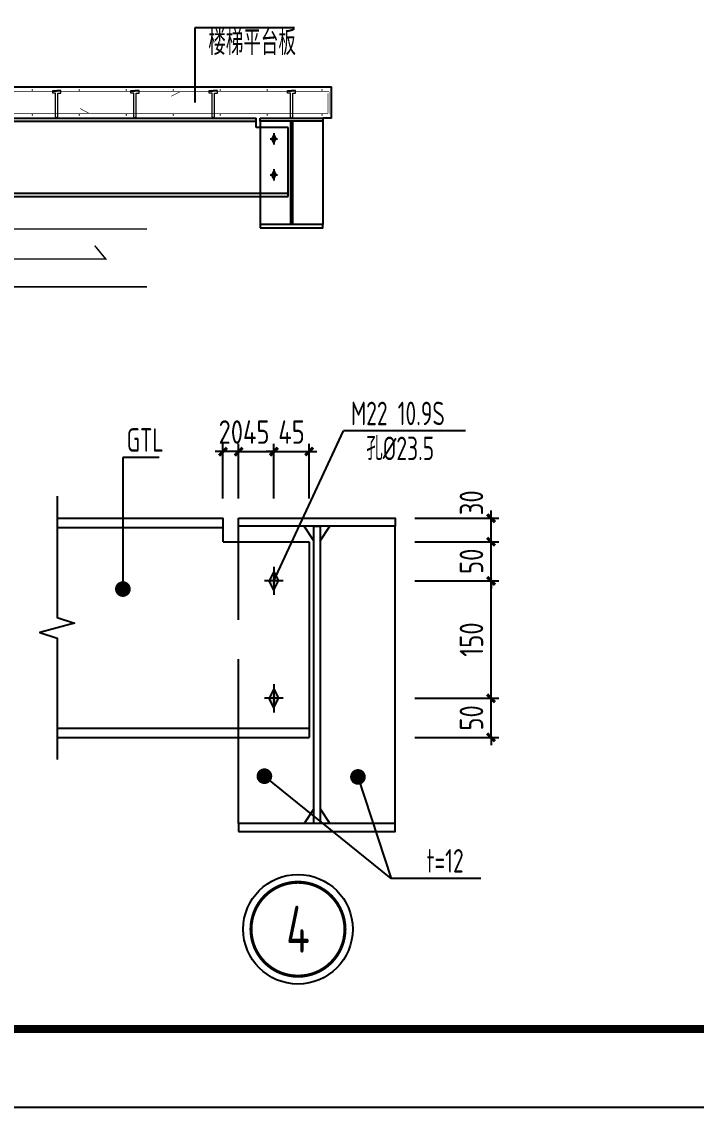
# Model space of a CAD drawing. Extents: x 180850 to 1399066, y 48356 to 327880.
# Drawn here: x 573762 to 578070, y 113487 to 120418 of the extents above; entities that cross this region are included whole.
import ezdxf
from ezdxf.enums import TextEntityAlignment as Align

# ---------------------------------------------------------------- set-up
doc = ezdxf.new("R2010")
doc.units = 0
doc.header["$LTSCALE"] = 1000
doc.linetypes.add('DASHED', pattern=[0.75, 0.5, -0.25])
for name, color, linetype in [('AXIS', 3, 'Continuous'), ('BOLT', 251, 'Continuous'), ('DIM', 146, 'Continuous'), ('DOTE', 1, 'Continuous'), ('GL', 150, 'Continuous'), ('PUB_TITLE', 4, 'Continuous'), ('PZ', 202, 'Continuous'), ('REIN', 1, 'Continuous'), ('STPM_RBEAM_NUM', 7, 'Continuous'), ('TEXT', 7, 'Continuous'), ('THIN', 7, 'Continuous'), ('型钢', 6, 'Continuous'), ('引出线', 3, 'Continuous'), ('柱梁', 2, 'Continuous'), ('踏步', 204, 'Continuous')]:
    doc.layers.add(name, color=color, linetype=linetype)
doc.layers.add('螺栓', color=15, linetype='Continuous', lineweight=18)
doc.styles.add('TSSD_Dimension', font='Tssdeng.shx', dxfattribs={"width": 0.8, "bigfont": 'hztxt.shx'})
doc.styles.add('TSSD_Label', font='tssdeng.shx', dxfattribs={"width": 0.7, "bigfont": 'hztxt.shx'})
doc.styles.add('TSSD_Num', font='Tssdeng.shx', dxfattribs={"width": 0.7, "bigfont": 'hztxt.shx'})
doc.styles.add('TSSD_Rein', font='Tssdeng.shx', dxfattribs={"width": 0.7, "bigfont": 'hztxt.shx'})
doc.dimstyles.new('TSSD_10_50', dxfattribs={"dimtxt": 150, "dimasz": 50, "dimexe": 50, "dimexo": 125, "dimgap": 50, "dimtad": 1, "dimdec": 0, "dimlfac": 0.2, "dimzin": 0, "dimdsep": 46, "dimtxsty": 'TSSD_Dimension', "dimblk": 'ARCHTICK', "dimcen": 0, "dimdle": 50, "dimclrt": 7, "dimadec": 0, "dimazin": 0, "dimtfac": 1, "dimtdec": 0, "dimtix": 1, "dimtmove": 2, "dimatfit": 3, "dimfxl": 1, "dimtolj": 1, "dimtzin": 0, "dimarcsym": 0})

# ---------------------------------------------------------------- blocks, each defined once
blk = doc.blocks.new('_ArchTick')
at = {"color": 0, "linetype": 'ByBlock', "const_width": 0.4}
blk.add_lwpolyline([(-0.5, -0.5), (0.5, 0.5)], dxfattribs=at)
blk = doc.blocks.new('*D1237')
at = {"layer": 'AXIS', "color": 0, "lineweight": -2, "transparency": 16777216}
for p, q in [((576272.3, 116098.6), (576809, 116098.6)), ((576759, 116098.6), (576759, 116148.6)), ((576759, 115848.6), (576759, 116098.6)), ((576272.3, 115848.6), (576809, 115848.6)), ((576759, 115848.6), (576759, 115798.6))]:
    blk.add_line(p, q, dxfattribs=at)
at = {"layer": 'Defpoints', "color": 0, "transparency": 16777216}
for p in [(576147.3, 116098.6), (576759, 116098.6), (576147.3, 115848.6)]:
    blk.add_point(p, dxfattribs=at)
at = {"layer": 'AXIS', "color": 0, "lineweight": -2, "transparency": 16777216, "xscale": 50, "yscale": 50, "zscale": 50}
for p, rotation in [((576759, 116098.6), 270), ((576759, 115848.6), 90)]:
    blk.add_blockref('_ArchTick', p, dxfattribs=dict(at, rotation=rotation))
at = {"layer": 'AXIS', "color": 7, "transparency": 16777216, "insert": (576634, 115973.6), "char_height": 150, "attachment_point": 5, "rotation": 90, "style": 'TSSD_Dimension'}
blk.add_mtext('\\A1;50', dxfattribs=at)
blk = doc.blocks.new('*D1238')
at = {"layer": 'AXIS', "color": 0, "lineweight": -2, "transparency": 16777216}
for p, q in [((576759, 116048.6), (576759, 116898.6)), ((576272.3, 116848.6), (576809, 116848.6)), ((576272.3, 116098.6), (576809, 116098.6))]:
    blk.add_line(p, q, dxfattribs=at)
at = {"layer": 'Defpoints', "color": 0, "transparency": 16777216}
for p in [(576147.3, 116848.6), (576759, 116848.6), (576147.3, 116098.6)]:
    blk.add_point(p, dxfattribs=at)
at = {"layer": 'AXIS', "color": 0, "lineweight": -2, "transparency": 16777216, "xscale": 50, "yscale": 50, "zscale": 50}
for p, rotation in [((576759, 116848.6), 90), ((576759, 116098.6), 270)]:
    blk.add_blockref('_ArchTick', p, dxfattribs=dict(at, rotation=rotation))
at = {"layer": 'AXIS', "color": 7, "transparency": 16777216, "insert": (576634, 116473.6), "char_height": 150, "attachment_point": 5, "rotation": 90, "style": 'TSSD_Dimension'}
blk.add_mtext('\\A1;150', dxfattribs=at)
blk = doc.blocks.new('*D1239')
at = {"layer": 'AXIS', "color": 0, "lineweight": -2, "transparency": 16777216}
for p, q in [((576759, 117098.6), (576759, 117148.6)), ((576272.3, 117098.6), (576809, 117098.6)), ((576759, 116848.6), (576759, 117098.6)), ((576272.3, 116848.6), (576809, 116848.6)), ((576759, 116848.6), (576759, 116798.6))]:
    blk.add_line(p, q, dxfattribs=at)
at = {"layer": 'Defpoints', "color": 0, "transparency": 16777216}
for p in [(576147.3, 117098.6), (576759, 117098.6), (576147.3, 116848.6)]:
    blk.add_point(p, dxfattribs=at)
at = {"layer": 'AXIS', "color": 0, "lineweight": -2, "transparency": 16777216, "xscale": 50, "yscale": 50, "zscale": 50}
for p, rotation in [((576759, 117098.6), 270), ((576759, 116848.6), 90)]:
    blk.add_blockref('_ArchTick', p, dxfattribs=dict(at, rotation=rotation))
at = {"layer": 'AXIS', "color": 7, "transparency": 16777216, "insert": (576634, 116973.6), "char_height": 150, "attachment_point": 5, "rotation": 90, "style": 'TSSD_Dimension'}
blk.add_mtext('\\A1;50', dxfattribs=at)
blk = doc.blocks.new('*D1240')
at = {"layer": 'AXIS', "color": 0, "lineweight": -2, "transparency": 16777216}
for p, q in [((576759, 117048.6), (576759, 117298.6)), ((576272.3, 117248.6), (576809, 117248.6)), ((576272.3, 117098.6), (576809, 117098.6))]:
    blk.add_line(p, q, dxfattribs=at)
at = {"layer": 'Defpoints', "color": 0, "transparency": 16777216}
for p in [(576147.3, 117248.6), (576759, 117248.6), (576147.3, 117098.6)]:
    blk.add_point(p, dxfattribs=at)
at = {"layer": 'AXIS', "color": 0, "lineweight": -2, "transparency": 16777216, "xscale": 50, "yscale": 50, "zscale": 50}
for p, rotation in [((576759, 117248.6), 90), ((576759, 117098.6), 270)]:
    blk.add_blockref('_ArchTick', p, dxfattribs=dict(at, rotation=rotation))
at = {"layer": 'AXIS', "color": 7, "transparency": 16777216, "insert": (576634, 117347), "char_height": 150, "attachment_point": 5, "rotation": 90, "style": 'TSSD_Dimension'}
blk.add_mtext('\\A1;30', dxfattribs=at)
blk = doc.blocks.new('*D1241')
at = {"layer": 'AXIS', "color": 0, "lineweight": -2, "transparency": 16777216}
for p, q in [((575147.3, 117373.6), (575147.3, 117723.6)), ((575372.3, 117373.6), (575372.3, 117723.6)), ((575147.3, 117673.6), (575097.3, 117673.6)), ((575147.3, 117673.6), (575372.3, 117673.6)), ((575372.3, 117673.6), (575422.3, 117673.6))]:
    blk.add_line(p, q, dxfattribs=at)
at = {"layer": 'Defpoints', "color": 0, "transparency": 16777216}
for p in [(575372.3, 117673.6), (575147.3, 117248.6), (575372.3, 117248.6)]:
    blk.add_point(p, dxfattribs=at)
at = {"layer": 'AXIS', "color": 0, "lineweight": -2, "transparency": 16777216, "xscale": 50, "yscale": 50, "zscale": 50}
blk.add_blockref('_ArchTick', (575147.3, 117673.6), dxfattribs=at)
at = {"layer": 'AXIS', "color": 0, "lineweight": -2, "transparency": 16777216, "xscale": 50, "yscale": 50, "zscale": 50, "rotation": 180}
blk.add_blockref('_ArchTick', (575372.3, 117673.6), dxfattribs=at)
at = {"layer": 'AXIS', "color": 7, "transparency": 16777216, "insert": (575259.8, 117798.6), "char_height": 150, "attachment_point": 5, "style": 'TSSD_Dimension'}
blk.add_mtext('\\A1;45', dxfattribs=at)
blk = doc.blocks.new('*D1242')
at = {"layer": 'AXIS', "color": 0, "lineweight": -2, "transparency": 16777216}
for p, q in [((575372.3, 117373.6), (575372.3, 117723.6)), ((575597.3, 117373.6), (575597.3, 117723.6)), ((575372.3, 117673.6), (575322.3, 117673.6)), ((575372.3, 117673.6), (575597.3, 117673.6)), ((575597.3, 117673.6), (575647.3, 117673.6))]:
    blk.add_line(p, q, dxfattribs=at)
at = {"layer": 'Defpoints', "color": 0, "transparency": 16777216}
for p in [(575597.3, 117673.6), (575372.3, 117248.6), (575597.3, 117248.6)]:
    blk.add_point(p, dxfattribs=at)
at = {"layer": 'AXIS', "color": 0, "lineweight": -2, "transparency": 16777216, "xscale": 50, "yscale": 50, "zscale": 50}
blk.add_blockref('_ArchTick', (575372.3, 117673.6), dxfattribs=at)
at = {"layer": 'AXIS', "color": 0, "lineweight": -2, "transparency": 16777216, "xscale": 50, "yscale": 50, "zscale": 50, "rotation": 180}
blk.add_blockref('_ArchTick', (575597.3, 117673.6), dxfattribs=at)
at = {"layer": 'AXIS', "color": 7, "transparency": 16777216, "insert": (575484.8, 117798.6), "char_height": 150, "attachment_point": 5, "style": 'TSSD_Dimension'}
blk.add_mtext('\\A1;45', dxfattribs=at)
blk = doc.blocks.new('*D1243')
at = {"layer": 'AXIS', "color": 0, "lineweight": -2, "transparency": 16777216}
for p, q in [((575047.3, 117373.6), (575047.3, 117723.6)), ((575147.3, 117373.6), (575147.3, 117723.6)), ((575047.3, 117673.6), (574997.3, 117673.6)), ((575147.3, 117673.6), (575047.3, 117673.6)), ((575147.3, 117673.6), (575197.3, 117673.6))]:
    blk.add_line(p, q, dxfattribs=at)
at = {"layer": 'Defpoints', "color": 0, "transparency": 16777216}
for p in [(575047.3, 117673.6), (575047.3, 117248.6), (575147.3, 117248.6)]:
    blk.add_point(p, dxfattribs=at)
at = {"layer": 'AXIS', "color": 0, "lineweight": -2, "transparency": 16777216, "xscale": 50, "yscale": 50, "zscale": 50}
blk.add_blockref('_ArchTick', (575047.3, 117673.6), dxfattribs=at)
at = {"layer": 'AXIS', "color": 0, "lineweight": -2, "transparency": 16777216, "xscale": 50, "yscale": 50, "zscale": 50, "rotation": 180}
blk.add_blockref('_ArchTick', (575147.3, 117673.6), dxfattribs=at)
at = {"layer": 'AXIS', "color": 7, "transparency": 16777216, "insert": (575097.3, 117798.6), "char_height": 150, "attachment_point": 5, "style": 'TSSD_Dimension'}
blk.add_mtext('\\A1;20', dxfattribs=at)
blk = doc.blocks.new('ts_idx2')
at = {"color": 0, "linetype": 'ByBlock', "lineweight": -2, "const_width": 0.0333}
blk.add_lwpolyline([(-0.5, 0, 1), (0.5, 0, 1)], format="xyb", close=True, dxfattribs=at)
at = {"color": 0, "linetype": 'ByBlock', "lineweight": -2}
blk.add_circle((0, 0), 0.583, dxfattribs=at)
at = {"color": 0, "linetype": 'ByBlock', "lineweight": -2, "style": 'TSSD_Num', "width": 0.7}
blk.add_attdef('A', text='', height=0.5, dxfattribs=at).set_placement((0, 0), align=Align.MIDDLE_CENTER)

msp = doc.modelspace()

# ---------------------------------------------------------------- hatches: boundary and pattern name
at = {"layer": 'BOLT'}
for points in [[(575372.35, 116908.55), (575402.35, 116848.55), (575372.35, 116788.55), (575342.35, 116848.55)], [(575372.35, 116158.55), (575402.35, 116098.55), (575372.35, 116038.55), (575342.35, 116098.55)]]:
    msp.add_hatch(color=256, dxfattribs=at).paths.add_polyline_path(points)
at = {"layer": 'DIM'}
for points in [[(575372.02, 119693.8), (575360.02, 119669.8), (575372.02, 119645.8), (575384.02, 119669.8)], [(575372.02, 119464.34), (575360.02, 119440.34), (575372.02, 119416.34), (575384.02, 119440.34)]]:
    msp.add_hatch(color=256, dxfattribs=at).paths.add_polyline_path(points)

# ---------------------------------------------------------------- linework, layer by layer
at = {"layer": 'BOLT'}
for p, q in [((575372.35, 116938.55), (575372.35, 116758.55)), ((575372.35, 116908.55), (575342.35, 116848.55)), ((575372.35, 116908.55), (575402.35, 116848.55)), ((575432.35, 116848.55), (575312.35, 116848.55)), ((575372.35, 116788.55), (575342.35, 116848.55)), ((575372.35, 116788.55), (575402.35, 116848.55)), ((575372.35, 116188.55), (575372.35, 116008.55)), ((575432.35, 116098.55), (575312.35, 116098.55)), ((575372.35, 116158.55), (575342.35, 116098.55)), ((575372.35, 116038.55), (575342.35, 116098.55)), ((575372.35, 116158.55), (575402.35, 116098.55)), ((575372.35, 116038.55), (575402.35, 116098.55))]:
    msp.add_line(p, q, dxfattribs=at)
at = {"layer": 'DIM'}
for p, q in [((575372.02, 119693.8), (575360.02, 119669.8)), ((575372.02, 119645.8), (575360.02, 119669.8)), ((575372.02, 119693.8), (575384.02, 119669.8)), ((575372.02, 119645.8), (575384.02, 119669.8)), ((575372.02, 119464.34), (575360.02, 119440.34)), ((575372.02, 119416.34), (575360.02, 119440.34)), ((575372.02, 119464.34), (575384.02, 119440.34)), ((575372.02, 119416.34), (575384.02, 119440.34))]:
    msp.add_line(p, q, dxfattribs=at)
at = {"layer": 'DOTE'}
for p, q in [((575372.02, 119705.8), (575372.02, 119633.8)), ((575348.02, 119669.8), (575396.02, 119669.8)), ((575348.02, 119440.34), (575396.02, 119440.34)), ((575372.02, 119476.34), (575372.02, 119404.34))]:
    msp.add_line(p, q, dxfattribs=at)
at = {"layer": 'GL'}
for p, q in [((573315.49, 119802.92), (575260.02, 119802.92)), ((573315.49, 119782.92), (575260.02, 119782.92)), ((575260.02, 119742.92), (575260.02, 119802.92)), ((575464.27, 119742.92), (575260.02, 119742.92)), ((575464.27, 119302.92), (575464.27, 119742.92)), ((573190, 119322.92), (575464.27, 119322.92)), ((573190, 119302.92), (575464.27, 119302.92)), ((573988.56, 117248.55), (575047.35, 117248.55)), ((575047.35, 117098.55), (575047.35, 117248.55)), ((573988.56, 117188.55), (575047.35, 117188.55)), ((575047.35, 117098.55), (575597.35, 117098.55)), ((575597.35, 117098.55), (575597.35, 115848.55)), ((573988.56, 115908.55), (575597.35, 115908.55)), ((573988.56, 115848.55), (575597.35, 115848.55))]:
    msp.add_line(p, q, dxfattribs=at)
msp.add_lwpolyline([(573988.56, 117388.55), (573988.56, 116613.55), (574098.56, 116578.55), (573878.56, 116518.55), (573988.56, 116483.55), (573988.56, 115708.55)], dxfattribs=at)
at = {"layer": 'PUB_TITLE'}
msp.add_lwpolyline([(552677.75, 113487.35), (582377.75, 113487.35), (582377.75, 134487.35), (552677.75, 134487.35)], close=True, dxfattribs=at)
at = {"layer": 'PUB_TITLE', "const_width": 50}
msp.add_lwpolyline([(553927.75, 113987.35), (581877.75, 113987.35), (581877.75, 133987.35), (553927.75, 133987.35)], close=True, dxfattribs=at)
at = {"layer": 'PZ'}
for p, q in [((575739.27, 119802.92), (575685.69, 119802.92)), ((575147.35, 117098.55), (575147.35, 117198.55)), ((575627.35, 117104.15), (575565.48, 117198.55)), ((575667.35, 117104.15), (575729.22, 117198.55)), ((576147.35, 115298.55), (576147.35, 117198.55)), ((575147.35, 115298.55), (575147.35, 115848.55)), ((575627.35, 115392.95), (575565.48, 115298.55)), ((575667.35, 115392.95), (575729.22, 115298.55))]:
    msp.add_line(p, q, dxfattribs=at)
at = {"layer": 'PZ', "linetype": 'DASHED'}
msp.add_line((575147.35, 115848.55), (575147.35, 117098.55), dxfattribs=at)
at = {"layer": 'REIN', "const_width": 5}
for points in [[(573827.52, 119982.54, 1), (573832.52, 119982.54, 1)], [(574127.52, 119982.54, 1), (574132.52, 119982.54, 1)], [(574427.52, 119982.54, 1), (574432.52, 119982.54, 1)], [(574727.52, 119982.54, 1), (574732.52, 119982.54, 1)], [(575027.52, 119982.54, 1), (575032.52, 119982.54, 1)], [(575327.52, 119982.54, 1), (575332.52, 119982.54, 1)], [(575677.36, 119982.54, 1), (575682.36, 119982.54, 1)], [(573827.52, 119823.22, 1), (573832.52, 119823.22, 1)], [(574127.52, 119823.22, 1), (574132.52, 119823.22, 1)], [(574427.52, 119823.22, 1), (574432.52, 119823.22, 1)], [(574727.52, 119823.22, 1), (574732.52, 119823.22, 1)], [(575027.52, 119823.22, 1), (575032.52, 119823.22, 1)], [(575327.52, 119823.22, 1), (575332.52, 119823.22, 1)], [(575677.36, 119823.22, 1), (575682.36, 119823.22, 1)]]:
    msp.add_lwpolyline(points, format="xyb", close=True, dxfattribs=at)
at = {"layer": 'REIN'}
for points, const_width in [([(573048.15, 119972.08), (575725.29, 119972.08)], 4), ([(574774.53, 119972.08), (574716.54, 119942.18)], 4), ([(575718.16, 119833.76), (575718.16, 119961.81)], 4), ([(575725.29, 119972.08), (575725.29, 119826.83)], 4), ([(574191.44, 119833.76), (574133.45, 119864.57)], 4), ([(574228.51, 118988.18), (574298.25, 118903.63), (573316.9, 118903.63), (571802.12, 119827.02)], 10), ([(573306.34, 119833.76), (575718.16, 119833.76)], 4), ([(574561.59, 119094.76), (572639.15, 119094.76), (571867.11, 119571.79), (572004.38, 119583.3)], 10), ([(574561.59, 118725.41), (572917.45, 118725.41), (571633.86, 119517.24)], 10)]:
    msp.add_lwpolyline(points, dxfattribs=dict(at, const_width=const_width))
at = {"layer": '型钢'}
for points in [[(575147.35, 117248.55), (576147.35, 117248.55), (576147.35, 117198.55), (575147.35, 117198.55)], [(575627.35, 117198.55), (575667.35, 117198.55), (575667.35, 115298.55), (575627.35, 115298.55)], [(575147.35, 115248.55), (576147.35, 115248.55), (576147.35, 115298.55), (575147.35, 115298.55)]]:
    msp.add_lwpolyline(points, close=True, dxfattribs=at)
at = {"layer": '引出线'}
for p, q in [((574868.45, 120379.25), (574868.45, 119902.86)), ((575503.22, 120379.25), (574868.45, 120379.25)), ((575372.35, 116848.55), (575816.34, 117805.32)), ((576596.51, 117805.32), (575816.34, 117805.32)), ((574638.91, 117635.82), (574408, 117635.82)), ((574408, 117635.82), (574408, 116796.03)), ((576121.58, 114948.85), (575311.69, 115601.32)), ((575909.16, 115596.49), (576121.58, 114948.85)), ((576694.45, 114948.85), (576121.58, 114948.85))]:
    msp.add_line(p, q, dxfattribs=at)
at = {"layer": '引出线', "const_width": 50}
for points in [[(574383, 116796.03, 1), (574433, 116796.03, 1)], [(575286.69, 115601.32, 1), (575336.69, 115601.32, 1)], [(575884.16, 115596.49, 1), (575934.16, 115596.49, 1)]]:
    msp.add_lwpolyline(points, format="xyb", close=True, dxfattribs=at)
at = {"layer": '柱梁'}
for p, q in [((575285.69, 119782.92), (575285.69, 119122.92)), ((575685.69, 119782.92), (575685.69, 119122.92))]:
    msp.add_line(p, q, dxfattribs=at)
for points in [[(575285.69, 119802.92), (575685.69, 119802.92), (575685.69, 119782.92), (575285.69, 119782.92)], [(575479.69, 119782.92), (575491.69, 119782.92), (575491.69, 119122.92), (575479.69, 119122.92)], [(575285.69, 119102.92), (575685.69, 119102.92), (575685.69, 119122.92), (575285.69, 119122.92)]]:
    msp.add_lwpolyline(points, close=True, dxfattribs=at)
at = {"layer": '螺栓'}
for p, q in [((573959.77, 119979.32), (573985.48, 119979.32)), ((573959.77, 119962.87), (573959.77, 119979.32)), ((574011.2, 119979.32), (573985.48, 119979.32)), ((574011.2, 119962.87), (574011.2, 119979.32)), ((574459.77, 119979.32), (574485.48, 119979.32)), ((574459.77, 119962.87), (574459.77, 119979.32)), ((574511.2, 119979.32), (574485.48, 119979.32)), ((574511.2, 119962.87), (574511.2, 119979.32)), ((574959.77, 119979.32), (574985.48, 119979.32)), ((574959.77, 119962.87), (574959.77, 119979.32)), ((575011.2, 119979.32), (574985.48, 119979.32)), ((575011.2, 119962.87), (575011.2, 119979.32)), ((575459.77, 119962.87), (575459.77, 119979.32)), ((575459.77, 119979.32), (575485.48, 119979.32)), ((575511.2, 119979.32), (575485.48, 119979.32)), ((575511.2, 119962.87), (575511.2, 119979.32)), ((573978.28, 119962.87), (573959.77, 119962.87)), ((573978.28, 119811.45), (573978.28, 119962.87)), ((573992.68, 119811.45), (573992.68, 119962.87)), ((573992.68, 119962.87), (574011.2, 119962.87)), ((574478.28, 119962.87), (574459.77, 119962.87)), ((574478.28, 119811.45), (574478.28, 119962.87)), ((574492.68, 119811.45), (574492.68, 119962.87)), ((574492.68, 119962.87), (574511.2, 119962.87)), ((574978.28, 119962.87), (574959.77, 119962.87)), ((574978.28, 119811.45), (574978.28, 119962.87)), ((574992.68, 119811.45), (574992.68, 119962.87)), ((574992.68, 119962.87), (575011.2, 119962.87)), ((575478.28, 119962.87), (575459.77, 119962.87)), ((575478.28, 119811.45), (575478.28, 119962.87)), ((575492.68, 119962.87), (575511.2, 119962.87)), ((575492.68, 119811.45), (575492.68, 119962.87)), ((573985.69, 119802.92), (573978.49, 119811.84)), ((573985.69, 119802.92), (573992.89, 119811.84)), ((574485.69, 119802.92), (574478.49, 119811.84)), ((574485.69, 119802.92), (574492.89, 119811.84)), ((574985.69, 119802.92), (574978.49, 119811.84)), ((574985.69, 119802.92), (574992.89, 119811.84)), ((575485.69, 119802.92), (575478.49, 119811.84)), ((575485.69, 119802.92), (575492.89, 119811.84))]:
    msp.add_line(p, q, dxfattribs=at)
at = {"layer": '踏步'}
for p in [(573365.69, 120002.92), (575739.27, 119802.92)]:
    msp.add_line(p, (575739.27, 120002.92), dxfattribs=at)

# ---------------------------------------------------------------- block references
at = {"layer": 'THIN'}
ref = msp.add_blockref('ts_idx2', (575526.19, 114624.29), dxfattribs=dict(at, xscale=600, yscale=600, zscale=600))
ref.add_attrib('1', '4', dxfattribs={"height": 300, "style": 'TSSD_Num', "width": 0.7}).set_placement((575526.19, 114624.29), align=Align.MIDDLE_CENTER)

# ---------------------------------------------------------------- texts
at = {"layer": 'STPM_RBEAM_NUM', "style": 'TSSD_Label', "width": 0.7}
msp.add_text('楼梯平台板', height=160, dxfattribs=at).set_placement((574953.32, 120205.46))
at = {"layer": 'TEXT', "style": 'TSSD_Rein', "width": 0.7}
for s, p in [('M22 10.9S', (575864.22, 117842.4)), ('GTL', (574432.35, 117672.9)), ('孔%%C23.5', (575962.59, 117619.23)), ('t=12', (576346.93, 114985.93))]:
    msp.add_text(s, height=150, dxfattribs=at).set_placement(p)

# ---------------------------------------------------------------- dimensions: what is measured, and where the dimension line sits
at = {"layer": 'AXIS'}
for base, p1, p2, picture, middle in [((575047.35, 117673.56), (575147.35, 117248.55), (575047.35, 117248.55), '*D1243', (575097.35, 117798.56)), ((575372.35, 117673.56), (575147.35, 117248.55), (575372.35, 117248.55), '*D1241', (575259.85, 117798.56)), ((575597.35, 117673.56), (575372.35, 117248.55), (575597.35, 117248.55), '*D1242', (575484.85, 117798.56))]:
    dim = msp.add_linear_dim(base=base, p1=p1, p2=p2, dimstyle='TSSD_10_50', dxfattribs=at)
    dim.commit()
    dim.dimension.update_dxf_attribs({"geometry": picture, "text_midpoint": middle})
dim = msp.add_linear_dim(base=(576759.04, 117248.55), p1=(576147.35, 117098.55), p2=(576147.35, 117248.55), angle=90, dimstyle='TSSD_10_50', dxfattribs=at)
dim.commit()
dim.dimension.update_dxf_attribs({"geometry": '*D1240', "text_midpoint": (576634.04, 117347.01), "dimtype": 160})
for base, p1, p2, picture, middle in [((576759.04, 117098.55), (576147.35, 116848.55), (576147.35, 117098.55), '*D1239', (576634.04, 116973.55)), ((576759.04, 116848.55), (576147.35, 116098.55), (576147.35, 116848.55), '*D1238', (576634.04, 116473.55)), ((576759.04, 116098.55), (576147.35, 115848.55), (576147.35, 116098.55), '*D1237', (576634.04, 115973.55))]:
    dim = msp.add_linear_dim(base=base, p1=p1, p2=p2, angle=90, dimstyle='TSSD_10_50', dxfattribs=at)
    dim.commit()
    dim.dimension.update_dxf_attribs({"geometry": picture, "text_midpoint": middle})

doc.saveas('drawing.dxf')
